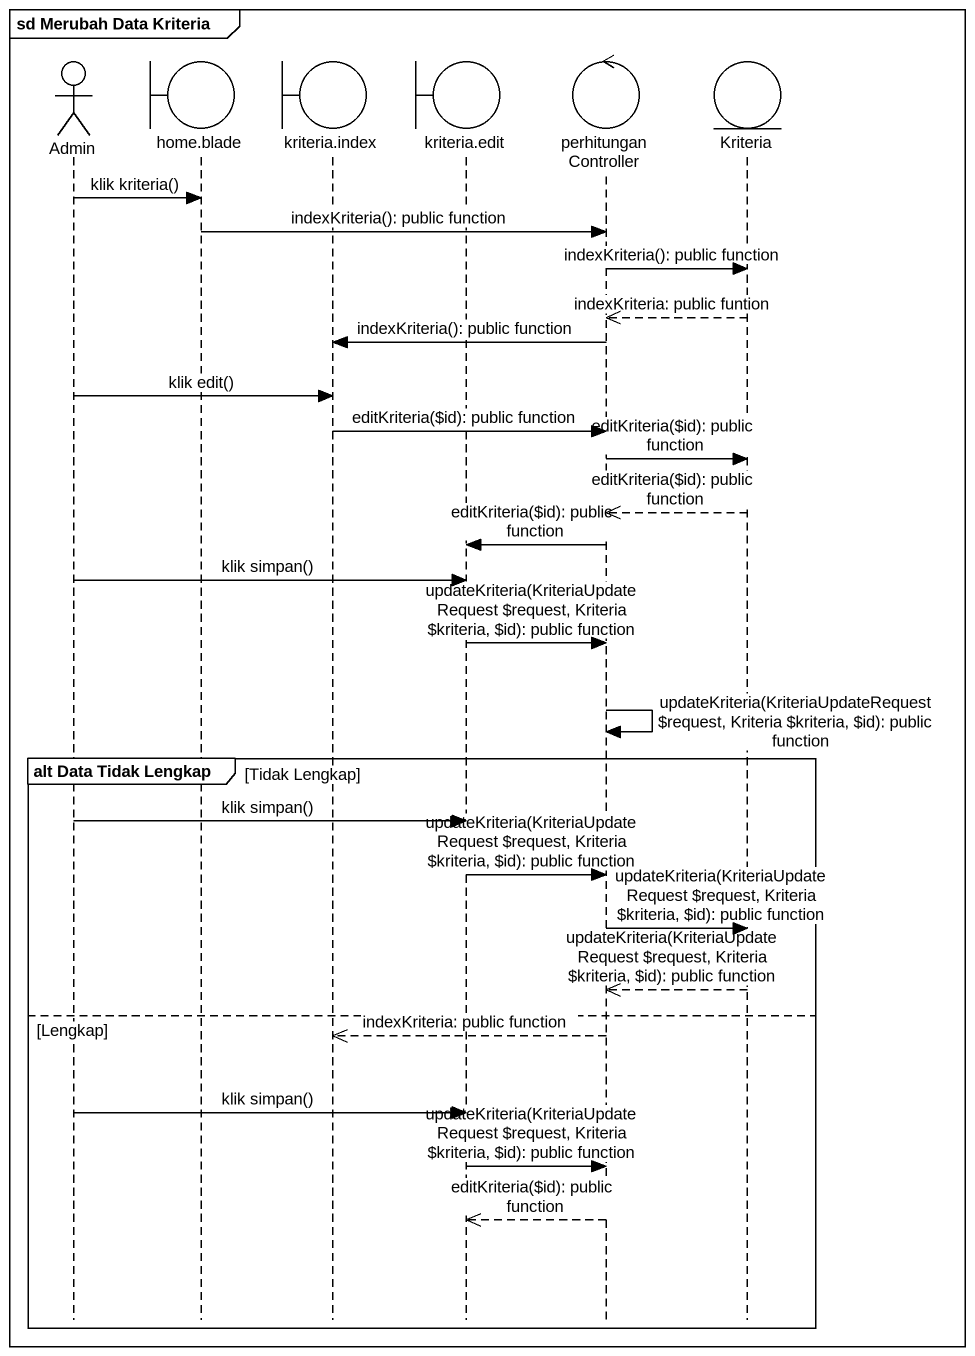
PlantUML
@startuml
mainframe sd Merubah Data Kriteria
hide footbox
actor Admin
boundary "home.blade" as home_blade
boundary "kriteria.index" as kriteria_index
boundary "kriteria.edit" as kriteria_edit
control perhitunganController
entity Kriteria

Admin -> home_blade : klik kriteria()
home_blade -> perhitunganController : indexKriteria(): public function
perhitunganController -> Kriteria : indexKriteria(): public function
Kriteria -->> perhitunganController : indexKriteria: public funtion
perhitunganController -> kriteria_index : indexKriteria(): public function
Admin -> kriteria_index : klik edit()
kriteria_index -> perhitunganController : editKriteria(~$id): public function
perhitunganController -> Kriteria : editKriteria(~$id): public function
Kriteria -->> perhitunganController : editKriteria(~$id): public function
perhitunganController -> kriteria_edit : editKriteria(~$id): public function
Admin -> kriteria_edit : klik simpan()
kriteria_edit -> perhitunganController : updateKriteria(KriteriaUpdateRequest ~$request, Kriteria ~$kriteria, ~$id): public function
perhitunganController -> perhitunganController : updateKriteria(KriteriaUpdateRequest ~$request, Kriteria ~$kriteria, ~$id): public function
group alt Data Tidak Lengkap [Tidak Lengkap]
  Admin -> kriteria_edit : klik simpan()
  kriteria_edit -> perhitunganController : updateKriteria(KriteriaUpdateRequest ~$request, Kriteria ~$kriteria, ~$id): public function
  perhitunganController -> Kriteria : updateKriteria(KriteriaUpdateRequest ~$request, Kriteria ~$kriteria, ~$id): public function
  Kriteria -->> perhitunganController : updateKriteria(KriteriaUpdateRequest ~$request, Kriteria ~$kriteria, ~$id): public function
else Lengkap
  perhitunganController -->> kriteria_index : indexKriteria: public function
  Admin -> kriteria_edit : klik simpan()
  kriteria_edit -> perhitunganController : updateKriteria(KriteriaUpdateRequest ~$request, Kriteria ~$kriteria, ~$id): public function
  perhitunganController -->> kriteria_edit : editKriteria(~$id): public function
end
@enduml
